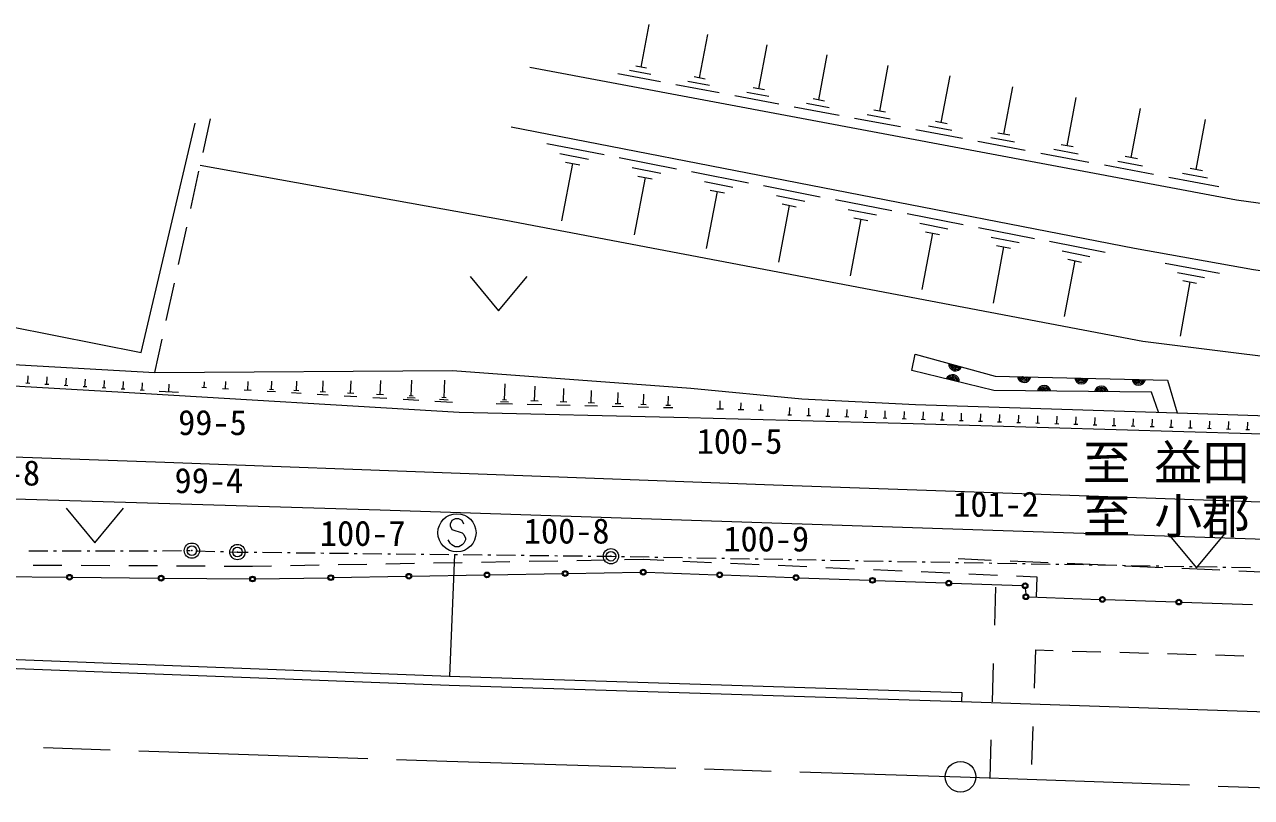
# Model space of a CAD drawing. Units: millimetres, scale not verified. Extents: x 40000 to 680000, y 20000 to 380000.
# Drawn here: x 423809 to 488072, y 270044 to 310486 of the extents above; entities that cross this region are included whole.
import ezdxf
from ezdxf.enums import TextEntityAlignment as Align

# ---------------------------------------------------------------- set-up
doc = ezdxf.new("R2010")
doc.units = ezdxf.units.MM
doc.header["$LTSCALE"] = 1000
doc.header["$PDMODE"] = 32
doc.header["$PDSIZE"] = 500
doc.linetypes.add('CHAIN', pattern=[18.5, 12, -1.5, 3.5, -1.5])
for name, color, linetype, lineweight in [('M-BGD', 7, 'Continuous', 13), ('M-BMK', 2, 'CHAIN', 13), ('M-BMK-ROW', 30, 'Continuous', 13), ('M-BMK-SRVR', 3, 'Continuous', 13), ('M-STR-HTXT', 7, 'Continuous', 13), ('M-STR-STR1', 1, 'Continuous', 13)]:
    doc.layers.add(name, color=color, linetype=linetype, lineweight=lineweight)
doc.layers.add('M-BMK-HTXT', color=7, linetype='Continuous')
doc.styles.add('ＭＳ ゴシック', font='')
doc.styles.get('ＭＳ ゴシック').set_extended_font_data('MS Gothic')

msp = doc.modelspace()

# ---------------------------------------------------------------- linework, layer by layer
at = {"layer": 'M-BGD'}
for p, q in [((456108, 308255), (456527, 310486)), ((459168, 307691), (459595, 309963)), ((462270, 307119), (462704, 309432)), ((465413, 306539), (465855, 308894)), ((457119, 307487), (454887, 307907)), ((456614, 307871), (455498, 308081)), ((456387, 308203), (455829, 308307)), ((468599, 305952), (469049, 308349)), ((460198, 306909), (457926, 307336)), ((459683, 307300), (458547, 307513)), ((459452, 307637), (458884, 307744)), ((471827, 305356), (472285, 307796)), ((475099, 304753), (475565, 307236)), ((463318, 306323), (461005, 306758)), ((462794, 306721), (461637, 306938)), ((462559, 307064), (461981, 307173)), ((465707, 306484), (465119, 306594)), ((478415, 304141), (478890, 306669)), ((466480, 305729), (464125, 306171)), ((465947, 306134), (464769, 306355)), ((468898, 305895), (468299, 306008)), ((481775, 303522), (482259, 306094)), ((433161, 303794), (433547, 305547)), ((469685, 305127), (467287, 305577)), ((469142, 305539), (467943, 305764)), ((472132, 305299), (471522, 305413)), ((485181, 302894), (485673, 305511)), ((472933, 304517), (470492, 304975)), ((472380, 304937), (471160, 305166)), ((475409, 304694), (474788, 304811)), ((451160, 304264), (454167, 303680)), ((476224, 303899), (473740, 304365)), ((475661, 304326), (474420, 304559)), ((478731, 304082), (478099, 304201)), ((451838, 303742), (453342, 303450)), ((454959, 303526), (457954, 302944)), ((479560, 303272), (477032, 303747)), ((478987, 303707), (477724, 303944)), ((482097, 303461), (481454, 303582)), ((432516, 300864), (432946, 302818)), ((433016, 303136), (449017, 300258)), ((452517, 303220), (451935, 300212)), ((452141, 303293), (452893, 303147)), ((455635, 303006), (457132, 302715)), ((458745, 302790), (461728, 302210)), ((482941, 302637), (480368, 303120)), ((482358, 303079), (481072, 303321)), ((485774, 302443), (484465, 302689)), ((485508, 302832), (484854, 302955)), ((456311, 302486), (455733, 299490)), ((455936, 302559), (456685, 302413)), ((459418, 302272), (460910, 301982)), ((462519, 302056), (465490, 301479)), ((486367, 301993), (483749, 302485)), ((460092, 301754), (459519, 298770)), ((459719, 301827), (460464, 301682)), ((463190, 301541), (464675, 301252)), ((463860, 301025), (463292, 298053)), ((463489, 301097), (464232, 300953)), ((466281, 301325), (469239, 300750)), ((466949, 300812), (468428, 300524)), ((467617, 300298), (467053, 297338)), ((467247, 300370), (467986, 300226)), ((470031, 300596), (472977, 300024)), ((431871, 297935), (432301, 299888)), ((470696, 300085), (472169, 299799)), ((471361, 299574), (470802, 296625)), ((470992, 299645), (471729, 299502)), ((473768, 299870), (476702, 299300)), ((474430, 299361), (475897, 299076)), ((475092, 298852), (474539, 295915)), ((474726, 298923), (475459, 298780)), ((477493, 299146), (480415, 298578)), ((478153, 298639), (479613, 298355)), ((478447, 298203), (479177, 298061)), ((478812, 298132), (478263, 295207)), ((483546, 297995), (486395, 297482)), ((431226, 295005), (431656, 296958)), ((447142, 297311), (448642, 295511)), ((448642, 295511), (450142, 297311)), ((484194, 297510), (485619, 297254)), ((484842, 297026), (484346, 294173)), ((484486, 297090), (485199, 296962)), ((430625, 292275), (431011, 294028)), ((423979, 291712), (424004, 292111)), ((424978, 291651), (425002, 292050)), ((425976, 291590), (426000, 291990)), ((426974, 291530), (426998, 291929)), ((427972, 291469), (427996, 291868)), ((428970, 291408), (428994, 291807)), ((433224, 291484), (433241, 291795)), ((434330, 291418), (434351, 291803)), ((435500, 291348), (435524, 291812)), ((436742, 291383), (436765, 291821)), ((438049, 291323), (438075, 291830)), ((439430, 291259), (439458, 291840)), ((440889, 291191), (440920, 291851)), ((442431, 291119), (442465, 291862)), ((444060, 291044), (444097, 291874)), ((445782, 290964), (445821, 291886)), ((424079, 291706), (423880, 291718)), ((425077, 291645), (424878, 291657)), ((426075, 291584), (425876, 291596)), ((427074, 291523), (426874, 291536)), ((428072, 291463), (427872, 291475)), ((429070, 291402), (428870, 291414)), ((430068, 291341), (429868, 291353)), ((429968, 291347), (429993, 291747)), ((431865, 291232), (430867, 291293)), ((431366, 291262), (431390, 291662)), ((433348, 291477), (433099, 291491)), ((434485, 291409), (434176, 291427)), ((435686, 291337), (435315, 291359)), ((436954, 291261), (436517, 291287)), ((436852, 291377), (436633, 291390)), ((438295, 291181), (437788, 291211)), ((438176, 291315), (437922, 291330)), ((439712, 291096), (439131, 291131)), ((439576, 291250), (439285, 291267)), ((441054, 291181), (440725, 291201)), ((442617, 291108), (442246, 291131)), ((448944, 290840), (448976, 291681)), ((450520, 290787), (450549, 291564)), ((452035, 290736), (452059, 291451)), ((453490, 290687), (453511, 291342)), ((454887, 290640), (454905, 291238)), ((456230, 290595), (456245, 291138)), ((441209, 291006), (440550, 291046)), ((442791, 290912), (442049, 290956)), ((444463, 290812), (443633, 290861)), ((444262, 290928), (443847, 290953)), ((444164, 291038), (443957, 291050)), ((446229, 290706), (445307, 290761)), ((446005, 290835), (445545, 290863)), ((445897, 290957), (445667, 290971)), ((449360, 290620), (448518, 290639)), ((449152, 290730), (448731, 290740)), ((449049, 290837), (448839, 290842)), ((450904, 290583), (450127, 290602)), ((450715, 290782), (450326, 290791)), ((452388, 290549), (451673, 290565)), ((452214, 290732), (451856, 290740)), ((453814, 290515), (453158, 290531)), ((453654, 290683), (453326, 290691)), ((455183, 290483), (454585, 290497)), ((455037, 290636), (454738, 290643)), ((456366, 290591), (456094, 290598)), ((457642, 290548), (457397, 290554)), ((457520, 290551), (457533, 291041)), ((460240, 290359), (460251, 290805)), ((461335, 290330), (461344, 290699)), ((462372, 290302), (462380, 290599)), ((456498, 290453), (455955, 290465)), ((457762, 290423), (457272, 290434)), ((460418, 290355), (460062, 290364)), ((461482, 290326), (461187, 290334)), ((462491, 290299), (462253, 290306)), ((463982, 290046), (463782, 290053)), ((463882, 290049), (463895, 290449)), ((464981, 290012), (464781, 290019)), ((464881, 290016), (464895, 290415)), ((465981, 289979), (465781, 289985)), ((465881, 289982), (465894, 290382)), ((466980, 289945), (466780, 289952)), ((466880, 289948), (466894, 290348)), ((467980, 289911), (467780, 289918)), ((467880, 289915), (467893, 290314)), ((468979, 289878), (468779, 289884)), ((468879, 289881), (468892, 290281)), ((469978, 289844), (469779, 289851)), ((469878, 289847), (469892, 290247)), ((470878, 289814), (470891, 290213)), ((471877, 289780), (471891, 290180)), ((472877, 289746), (472890, 290146)), ((473876, 289713), (473890, 290112)), ((474876, 289680), (474888, 290080)), ((475875, 289649), (475888, 290049)), ((476875, 289618), (476887, 290018)), ((477874, 289587), (477887, 289987)), ((478874, 289556), (478886, 289956)), ((479873, 289525), (479886, 289925)), ((480873, 289494), (480885, 289894)), ((481872, 289463), (481885, 289863)), ((482872, 289432), (482884, 289832)), ((470978, 289810), (470778, 289817)), ((471977, 289777), (471777, 289783)), ((472977, 289743), (472777, 289750)), ((473976, 289709), (473776, 289716)), ((474976, 289677), (474776, 289683)), ((475975, 289646), (475775, 289652)), ((476975, 289615), (476775, 289621)), ((477974, 289584), (477774, 289590)), ((478974, 289553), (478774, 289559)), ((479973, 289522), (479773, 289528)), ((480973, 289491), (480773, 289497)), ((481972, 289460), (481772, 289466)), ((482972, 289429), (482772, 289435)), ((483971, 289398), (483771, 289404)), ((483871, 289401), (483884, 289801)), ((484971, 289367), (484771, 289373)), ((484871, 289370), (484883, 289770)), ((485970, 289336), (485770, 289342)), ((485870, 289339), (485883, 289739)), ((486970, 289305), (486770, 289311)), ((486870, 289308), (486882, 289708)), ((487969, 289274), (487769, 289280)), ((487869, 289277), (487882, 289676)), ((425984, 285174), (427484, 283374)), ((427484, 283374), (428984, 285174)), ((446185, 284527), (446094, 284346)), ((446094, 284346), (446094, 284255)), ((446094, 284255), (446185, 284073)), ((446367, 284618), (446185, 284527)), ((446185, 284073), (446731, 283891)), ((446549, 284618), (446367, 284618)), ((446731, 284527), (446549, 284618)), ((446821, 284346), (446731, 284527)), ((446094, 283346), (446003, 283527)), ((446731, 283891), (446821, 283800)), ((446821, 283800), (446912, 283618)), ((446912, 283527), (446821, 283346)), ((446912, 283618), (446912, 283527)), ((483688, 283860), (485188, 282060)), ((485188, 282060), (486688, 283860)), ((446185, 283255), (446094, 283346)), ((446367, 283164), (446185, 283255)), ((446549, 283164), (446367, 283164)), ((446731, 283255), (446549, 283164)), ((446821, 283346), (446731, 283255)), ((424268, 282205), (425768, 282197)), ((426768, 282192), (428268, 282184)), ((429268, 282179), (430768, 282172)), ((431768, 282166), (433268, 282159)), ((434268, 282154), (435748, 282146)), ((435748, 282146), (436737, 282163)), ((437737, 282181), (439237, 282207)), ((440237, 282225), (441736, 282251)), ((442736, 282268), (444236, 282294)), ((445236, 282312), (446736, 282338)), ((447735, 282356), (449235, 282382)), ((450235, 282399), (451735, 282426)), ((452735, 282443), (454234, 282469)), ((455234, 282487), (456224, 282504)), ((456224, 282504), (457288, 282457)), ((458287, 282413), (459785, 282346)), ((460784, 282302), (462283, 282235)), ((463282, 282191), (464781, 282125)), ((472705, 282540), (474431, 282466)), ((475430, 282423), (477428, 282337)), ((478427, 282294), (480425, 282208)), ((481424, 282165), (483423, 282080)), ((421519, 281607), (426013, 281565)), ((426313, 281562), (430808, 281520)), ((431108, 281517), (435602, 281475)), ((435902, 281476), (439695, 281542)), ((439995, 281548), (443788, 281614)), ((444088, 281619), (447881, 281685)), ((448181, 281691), (451975, 281757)), ((452274, 281762), (456068, 281829)), ((456368, 281826), (460067, 281695)), ((460367, 281684), (464067, 281553)), ((464366, 281542), (468066, 281411)), ((465780, 282081), (467278, 282014)), ((468277, 281970), (469776, 281903)), ((470775, 281859), (472273, 281793)), ((473272, 281748), (474771, 281682)), ((475770, 281638), (476834, 281591)), ((476834, 281591), (476794, 280524)), ((484422, 282037), (486420, 281951)), ((487419, 281908), (489417, 281822)), ((468366, 281400), (472065, 281269)), ((472365, 281258), (476065, 281127)), ((476226, 280972), (476247, 280692)), ((476408, 280537), (480112, 280409)), ((480412, 280399), (484117, 280271)), ((484417, 280261), (488122, 280133)), ((476757, 277759), (477684, 277734)), ((478684, 277706), (480183, 277665)), ((481183, 277638), (482682, 277597)), ((483682, 277569), (485181, 277528)), ((486181, 277501), (487680, 277460))]:
    msp.add_line(p, q, dxfattribs=at)
for points in [[(450280, 308263), (487289, 301311), (516577, 297275), (529924, 296379)], [(421270, 305693), (419265, 296658), (423299, 295816), (423050, 294695), (429920, 293324), (432740, 305319)], [(449297, 305136), (481939, 298791), (488179, 297670), (512031, 294270), (524948, 292447), (540371, 290870)], [(449017, 300258), (482386, 293914), (504627, 291145), (528363, 289474), (543013, 289053)], [(144684, 296970), (235112, 294225), (263855, 293314), (296357, 292157), (321576, 291351), (335895, 291001), (359222, 290089), (382094, 289318), (431159, 287592), (463030, 286403), (510576, 284741), (551134, 283374), (573038, 282568)], [(415515, 293130), (430625, 292275), (446216, 292389), (458706, 291455), (464524, 290894), (470479, 290609), (485271, 290128), (498915, 289687), (514724, 289010), (527307, 288566), (544555, 286743)], [(483196, 290196), (482839, 291243), (474578, 291333), (470279, 292392), (470450, 293234), (474656, 292096), (483676, 291878), (484189, 290164)], [(524365, 287949), (491615, 288958), (470356, 289589), (458561, 289904), (446573, 290185), (428994, 291236), (418379, 291840)], [(572949, 280149), (548979, 281194), (518583, 282485), (497782, 283252), (474000, 284023), (442435, 285075), (412828, 285967), (410374, 286107)], [(281093, 281592), (314038, 280661), (350488, 279668), (383477, 278593), (421116, 277350), (446069, 276398), (472909, 275539)], [(281080, 281115), (314025, 280184), (350473, 279191), (383462, 278116), (421099, 276873), (446052, 275921), (472893, 275062)], [(472909, 275539), (472893, 275062), (494028, 274348), (518992, 273407), (549559, 272988), (560552, 272750), (566275, 272470), (572658, 272252)]]:
    msp.add_lwpolyline(points, dxfattribs=at)
for centre, radius in [((446458, 283891), 1000), ((426163, 281563), 150), ((426163, 281563), 120), ((426163, 281563), 100), ((430958, 281518), 150), ((430958, 281518), 120), ((430958, 281518), 100), ((435752, 281473), 150), ((435752, 281473), 120), ((435752, 281473), 100), ((439845, 281545), 150), ((439845, 281545), 120), ((439845, 281545), 100), ((443938, 281617), 150), ((443938, 281617), 120), ((443938, 281617), 100), ((448031, 281688), 150), ((448031, 281688), 120), ((448031, 281688), 100), ((452124, 281760), 150), ((452124, 281760), 120), ((452124, 281760), 100), ((456218, 281831), 150), ((456218, 281831), 120), ((456218, 281831), 100), ((460217, 281689), 150), ((460217, 281689), 120), ((460217, 281689), 100), ((464217, 281547), 150), ((464217, 281547), 120), ((464217, 281547), 100), ((468216, 281405), 150), ((468216, 281405), 120), ((468216, 281405), 100), ((472215, 281263), 150), ((472215, 281263), 120), ((472215, 281263), 100), ((476215, 281121), 150), ((476215, 281121), 120), ((476215, 281121), 100), ((476258, 280543), 150), ((476258, 280543), 120), ((476258, 280543), 100), ((480262, 280404), 150), ((480262, 280404), 120), ((480262, 280404), 100), ((484267, 280266), 150), ((484267, 280266), 120), ((484267, 280266), 100)]:
    msp.add_circle(centre, radius, dxfattribs=at)
for centre, radius, start, end in [((472567, 292717), 354, 173.66806, 336.07324), ((472567, 292717), 283, 175.8921, 333.8492), ((472567, 292717), 212, 179.63842, 330.10287), ((472567, 292717), 142, 187.35015, 322.39114), ((472567, 292717), 100, 197.66782, 312.07348), ((472416, 291810), 354, 354.95672, 157.36189), ((472416, 291810), 283, 357.18075, 155.13785), ((472416, 291810), 212, 0.92708, 151.39153), ((472416, 291810), 142, 8.63881, 143.6798), ((472416, 291810), 100, 18.95647, 133.36214), ((476168, 292114), 354, 187.41229, 349.81747), ((476168, 292114), 283, 189.63633, 347.59343), ((476168, 292114), 212, 193.38266, 343.8471), ((476168, 292114), 142, 201.09439, 336.13537), ((476168, 292114), 100, 211.41205, 325.81771), ((479168, 292041), 354, 187.41229, 349.81747), ((479168, 292041), 283, 189.63633, 347.59343), ((479168, 292041), 212, 193.38266, 343.8471), ((479168, 292041), 142, 201.09439, 336.13537), ((479168, 292041), 100, 211.41205, 325.81771), ((482167, 291969), 354, 187.41229, 349.81747), ((482167, 291969), 283, 189.63633, 347.59343), ((482167, 291969), 212, 193.38266, 343.8471), ((482167, 291969), 142, 201.09439, 336.13537), ((482167, 291969), 100, 211.41205, 325.81771), ((477208, 291250), 354, 8.17612, 170.5813), ((477208, 291250), 283, 10.40016, 168.35726), ((477208, 291250), 212, 14.14649, 164.61094), ((477208, 291250), 142, 21.85822, 156.89921), ((477208, 291250), 100, 32.17588, 146.58154), ((480208, 291218), 354, 8.17612, 170.5813), ((480208, 291218), 283, 10.40016, 168.35726), ((480208, 291218), 212, 14.14649, 164.61094), ((480208, 291218), 142, 21.85822, 156.89921), ((480208, 291218), 100, 32.17588, 146.58154)]:
    msp.add_arc(centre, radius, start, end, dxfattribs=at)
at = {"layer": 'M-BMK'}
msp.add_lwpolyline([(273257, 277674), (330908, 275761), (373146, 274390), (411306, 273115), (445922, 271943), (472833, 271124), (520034, 269436), (551308, 268177), (563304, 267779), (572481, 267468)], dxfattribs=at)
at = {"layer": 'M-BMK-ROW'}
for p, q in [((424031, 282949), (425031, 282950)), ((425331, 282950), (425481, 282950)), ((425781, 282951), (426781, 282952)), ((427081, 282952), (427231, 282952)), ((427531, 282952), (428531, 282953)), ((428831, 282953), (428981, 282954)), ((429281, 282954), (430281, 282955)), ((430581, 282955), (430731, 282955)), ((431031, 282956), (432031, 282957)), ((432331, 282957), (432481, 282957)), ((432780, 282951), (433780, 282921)), ((434080, 282912), (434230, 282907)), ((434530, 282898), (434961, 282885)), ((434961, 282885), (435529, 282879)), ((435829, 282875), (435979, 282874)), ((436279, 282870), (437279, 282859)), ((437579, 282855), (437729, 282854)), ((438029, 282850), (439029, 282839)), ((439329, 282836), (439479, 282834)), ((439779, 282830), (440779, 282819)), ((441079, 282816), (441229, 282814)), ((441529, 282811), (442529, 282799)), ((442829, 282796), (442979, 282794)), ((443279, 282791), (444279, 282779)), ((444579, 282776), (444729, 282774)), ((445029, 282771), (446029, 282759)), ((446329, 282756), (446479, 282754)), ((446779, 282751), (447779, 282739)), ((448079, 282736), (448229, 282734)), ((448529, 282731), (449529, 282720)), ((449829, 282716), (449979, 282714)), ((450279, 282711), (451278, 282700)), ((451578, 282696), (451728, 282695)), ((452028, 282691), (453028, 282680)), ((453328, 282676), (453478, 282675)), ((453778, 282671), (454524, 282663)), ((454524, 282663), (454778, 282658)), ((455078, 282653), (455228, 282650)), ((455528, 282645), (456528, 282627)), ((456828, 282622), (456978, 282619)), ((457278, 282614), (458278, 282597)), ((458578, 282591), (458728, 282589)), ((459028, 282583), (460027, 282566)), ((460327, 282560), (460477, 282558)), ((460777, 282553), (461777, 282535)), ((462077, 282530), (462227, 282527)), ((462527, 282522), (463527, 282504)), ((463827, 282499), (463977, 282496)), ((464277, 282491), (465277, 282473)), ((465577, 282468), (465726, 282465)), ((466026, 282460), (467026, 282442)), ((467326, 282437), (467476, 282435)), ((467776, 282429), (468776, 282412)), ((469076, 282406), (469226, 282404)), ((469526, 282398), (470526, 282381)), ((470826, 282375), (470976, 282373)), ((471276, 282368), (472275, 282350)), ((472575, 282345), (472725, 282342)), ((473025, 282337), (474025, 282319)), ((474325, 282314), (474475, 282311)), ((474775, 282306), (475775, 282288)), ((476075, 282283), (476225, 282280)), ((476525, 282275), (477525, 282257)), ((477825, 282252), (477975, 282250)), ((478275, 282244), (479274, 282227)), ((479574, 282221), (479724, 282219)), ((480024, 282213), (481024, 282196)), ((481324, 282191), (481474, 282188)), ((481774, 282183), (482774, 282165)), ((483074, 282160), (483224, 282157)), ((483524, 282152), (484524, 282134)), ((484824, 282129), (484974, 282126)), ((485273, 282121), (486273, 282103)), ((486573, 282098), (486723, 282095)), ((487023, 282090), (488023, 282072))]:
    msp.add_line(p, q, dxfattribs=at)
for centre in [(432576, 282957), (434961, 282885), (454524, 282663)]:
    msp.add_circle(centre, 400, dxfattribs=at)
for p in [(432576, 282957), (434961, 282885), (454524, 282663)]:
    msp.add_point(p, dxfattribs=at)
at = {"layer": 'M-BMK-SRVR'}
msp.add_circle((472833, 271124), 800, dxfattribs=at)
at = {"layer": 'M-STR-HTXT'}
msp.add_line((446335, 282756), (446069, 276398), dxfattribs=at)
at = {"layer": 'M-STR-STR1'}
for p, q in [((474670, 281049), (474609, 279050)), ((476757, 277759), (476686, 275761)), ((474549, 277051), (474488, 275052)), ((476616, 273762), (476545, 271763)), ((474427, 273053), (474366, 271054))]:
    msp.add_line(p, q, dxfattribs=at)

# ---------------------------------------------------------------- texts
at = {"layer": 'M-BMK-HTXT', "style": 'ＭＳ ゴシック'}
for s, p in [('99-5', (433650, 288610)), ('100-5', (461259, 287629)), ('98-8', (422830, 285970)), ('99-4', (433463, 285572)), ('101-2', (474695, 284334)), ('100-7', (441523, 282811)), ('100-8', (452204, 282932)), ('100-9', (462657, 282519))]:
    msp.add_text(s, height=1320, dxfattribs=at).set_placement(p, align=Align.BOTTOM_CENTER)
for s, p in [('至 益田', (483612, 287572)), ('至 小郡', (483612, 284768))]:
    msp.add_text(s, height=1833, dxfattribs=at).set_placement(p, align=Align.MIDDLE_CENTER)

doc.saveas('drawing.dxf')
